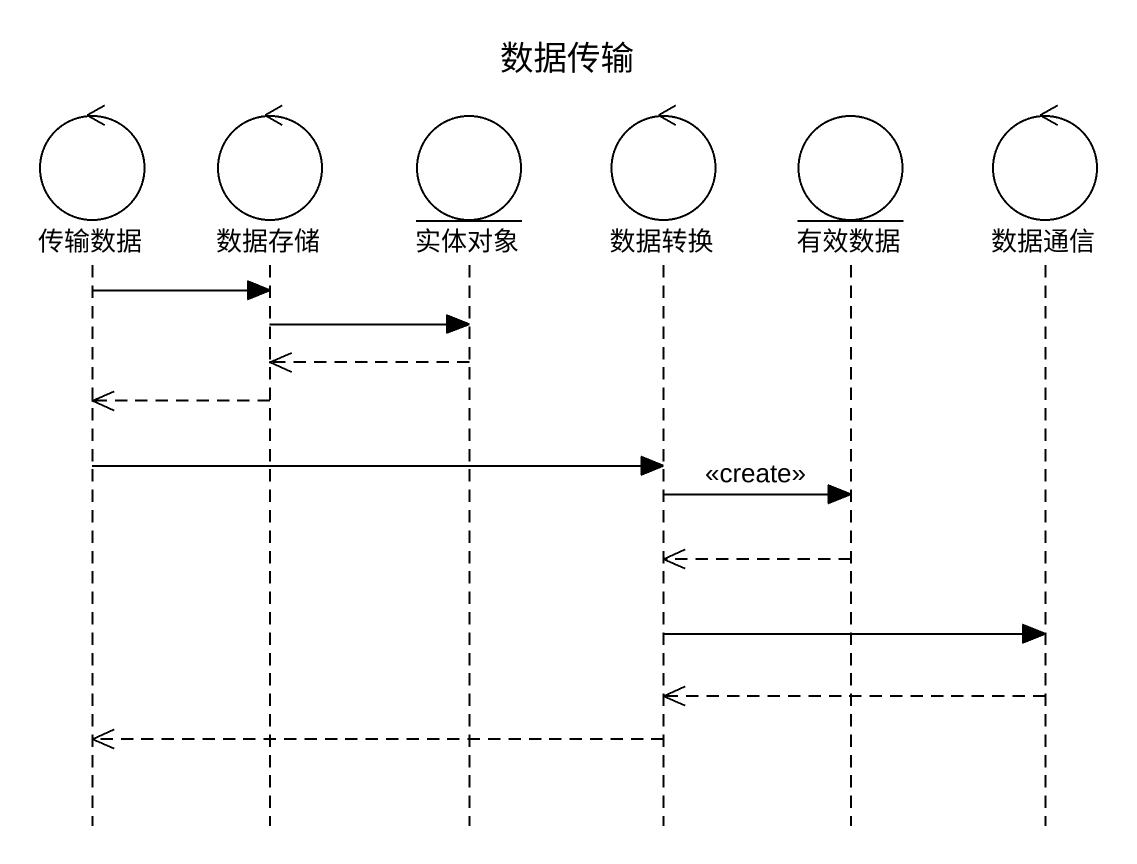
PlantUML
@startuml
title 数据传输
hide footbox
control 传输数据 #FFFFFF
control 数据存储 #FFFFFF
entity 实体对象 #FFFFFF
control 数据转换 #FFFFFF
entity 有效数据 #FFFFFF
control 数据通信 #FFFFFF

传输数据 -> 数据存储
数据存储 -> 实体对象
实体对象 -->> 数据存储
数据存储 -->> 传输数据
传输数据 -> 数据转换
数据转换 -> 有效数据 : <<create>>
有效数据 -->> 数据转换
数据转换 -> 数据通信
数据通信 -->> 数据转换
数据转换 -->> 传输数据
@enduml
